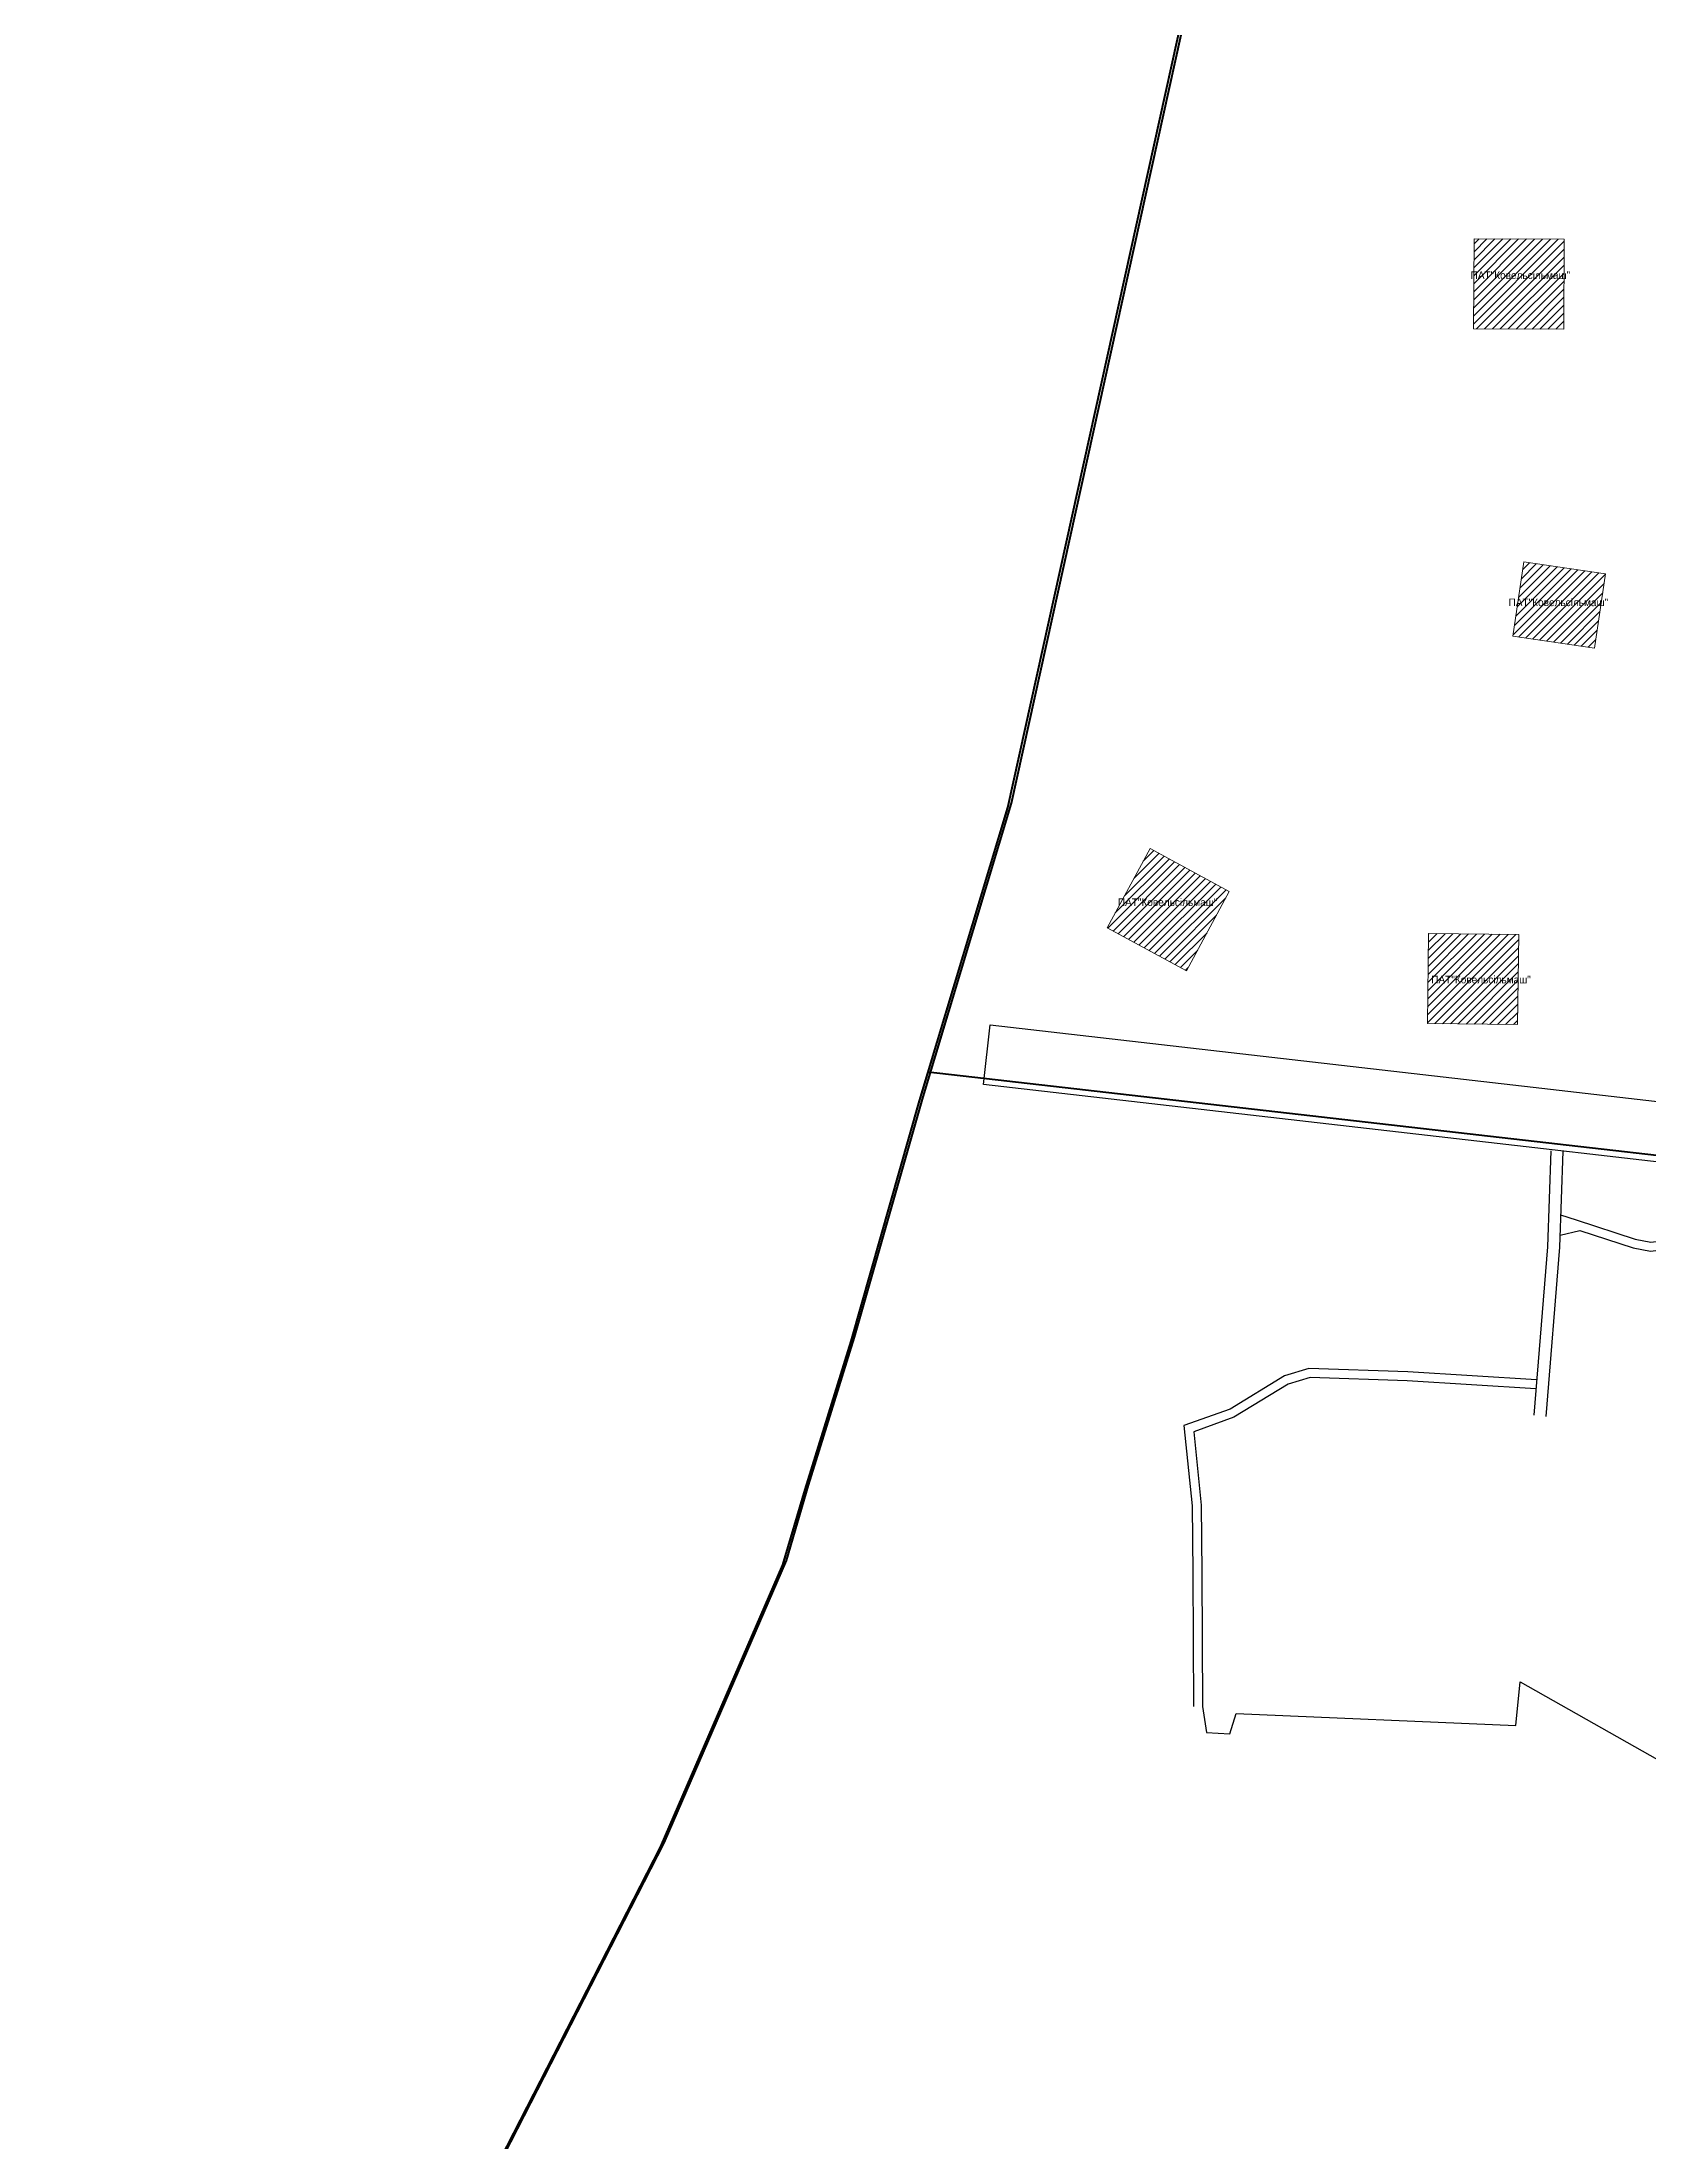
# Model space of a CAD drawing. Header units: millimetres. Extents: x 1378883 to 1389513, y 5662980 to 5673292.
# Drawn here: x 1379953 to 1381023, y 5665548 to 5666946 of the extents above; entities that cross this region are included whole.
import ezdxf
from ezdxf.enums import TextEntityAlignment as Align

# ---------------------------------------------------------------- set-up
doc = ezdxf.new("R2010")
doc.units = ezdxf.units.MM
for name, color, linetype in [('вулиці', 7, 'Continuous'), ('ВулНазва', 7, 'Continuous'), ('КартаСкан', 252, 'Continuous'), ('межа по генплану', 7, 'Continuous'), ('район', 6, 'Continuous')]:
    doc.layers.add(name, color=color, linetype=linetype)
picture_1 = doc.add_image_def('image1.tif', size_in_pixel=(29607, 29619))
pattern_1 = [(45, (2.4066, 2.8008), (-2.6516504294, 2.6516504294), [])]

msp = doc.modelspace()

# ---------------------------------------------------------------- hatches: boundary and pattern name
at = {"layer": 'вулиці', "lineweight": -2}
h = msp.add_hatch(dxfattribs=at)
h.set_pattern_fill('ANSI31', color=12, scale=30, style=0)
h.set_pattern_definition(pattern_1)
h.paths.add_polyline_path([(1380966.1, 5666754.8), (1380966.4, 5666814.8), (1380906.4, 5666815.1), (1380906.1, 5666755.1)])
h.paths.add_polyline_path([(1380894.7, 5666787.2), (1380979.7, 5666787.2), (1380979.7, 5666794.7), (1380894.7, 5666794.7)], flags=9)
h = msp.add_hatch(dxfattribs=at)
h.set_pattern_fill('ANSI31', color=12, scale=30, style=0)
h.set_pattern_definition(pattern_1)
h.paths.add_polyline_path([(1380939.5, 5666599.9), (1380932.2, 5666550.5), (1380986.6, 5666542.4), (1380993.9, 5666591.9)])
h.paths.add_polyline_path([(1380920, 5666569.3), (1381005, 5666569.3), (1381005, 5666576.8), (1380920, 5666576.8)], flags=9)
h = msp.add_hatch(dxfattribs=at)
h.set_pattern_fill('ANSI31', color=12, scale=30, style=0)
h.set_pattern_definition(pattern_1)
h.paths.add_polyline_path([(1380714.9, 5666327.6), (1380743.4, 5666380.3), (1380690.6, 5666408.9), (1380662.1, 5666356.1)])
h.paths.add_polyline_path([(1380659.8, 5666369.5), (1380744.8, 5666369.5), (1380744.8, 5666377), (1380659.8, 5666377)], flags=9)
h = msp.add_hatch(dxfattribs=at)
h.set_pattern_fill('ANSI31', color=12, scale=30, style=0)
h.set_pattern_definition(pattern_1)
h.paths.add_polyline_path([(1380875.3, 5666292.4), (1380935.3, 5666291.7), (1380936.1, 5666351.7), (1380876.1, 5666352.4)])
h.paths.add_polyline_path([(1380868.5, 5666318), (1380953.5, 5666318), (1380953.5, 5666325.5), (1380868.5, 5666325.5)], flags=9)

# ---------------------------------------------------------------- linework, layer by layer
at = {"layer": 'вулиці', "color": 7}
msp.add_lwpolyline([(1380945.7, 5666250), (1381142, 5666227.4), (1381263.4, 5666213.5), (1381343.1, 5666204.4), (1381428.5, 5666194.5), (1381499.8, 5666186.4), (1381493.5, 5666146.9), (1381423.9, 5666154.8), (1381338.5, 5666164.6), (1381258.8, 5666173.7), (1381137.5, 5666187.7), (1380941.1, 5666210.3), (1380579.7, 5666251.8), (1380584.2, 5666291.5), (1380945.7, 5666250)], close=True, dxfattribs=at)
for points in [[(1380957.4, 5666207.7), (1380955.3, 5666143.8), (1380946.1, 5666031.5)], [(1380965.4, 5666207.5), (1380963.3, 5666143.4), (1380954.1, 5666030.8)], [(1380964, 5666165), (1380974.4, 5666161.6), (1381013.7, 5666148.9), (1381024, 5666146.9), (1381043.2, 5666149.3), (1381062.3, 5666148.3), (1381086.2, 5666144), (1381097.8, 5666143.7), (1381117.8, 5666144), (1381163.5, 5666141.2), (1381197.1, 5666137.7), (1381206.5, 5666136), (1381213.9, 5666136), (1381230.8, 5666136.4), (1381261.9, 5666130.3), (1381275.6, 5666129.4), (1381286.1, 5666128.6), (1381324.4, 5666125.5), (1381368.6, 5666120.7), (1381468.1, 5666114.4), (1381478.1, 5666113.9)], [(1380963.6, 5666151.4), (1380976.7, 5666154.6), (1381012.2, 5666143.1), (1381023.8, 5666140.8), (1381043.4, 5666143.2), (1381061.6, 5666142.3), (1381085.5, 5666138.1), (1381097.7, 5666137.7), (1381117.7, 5666138), (1381163.1, 5666135.2), (1381196.3, 5666131.7), (1381206, 5666130), (1381214, 5666130), (1381230.3, 5666130.4), (1381261.1, 5666124.3), (1381275.2, 5666123.4), (1381285.6, 5666122.7), (1381323.9, 5666119.5), (1381368.1, 5666114.7), (1381467.8, 5666108.4), (1381477.8, 5666107.9)], [(1380725.5, 5665837.5), (1380728.1, 5665820.3), (1380743.8, 5665819.4), (1380747.9, 5665832.9), (1380934.2, 5665825), (1380937, 5665853.9), (1381072.5, 5665777.5), (1381070.7, 5665754.9), (1381100.2, 5665749.9), (1381162.2, 5665777.9), (1381148.7, 5665732.4), (1381171, 5665725.1), (1381202.5, 5665787.4), (1381319, 5665716), (1381347, 5665764.3), (1381360.4, 5665840.2), (1381477.8, 5666107.9)], [(1380948, 5666055.1), (1380862.2, 5666060.4), (1380796.4, 5666062.6), (1380780.2, 5666057.9), (1380743.9, 5666035.7), (1380713.2, 5666024.7), (1380718.7, 5665971.3), (1380719.1, 5665926.4), (1380719.5, 5665837.5)], [(1380947.6, 5666049.1), (1380861.9, 5666054.4), (1380797.2, 5666056.6), (1380782.6, 5666052.3), (1380746.5, 5666030.3), (1380719.7, 5666020.6), (1380724.7, 5665971.6), (1380725.1, 5665926.5), (1380725.5, 5665837.5)]]:
    msp.add_lwpolyline(points, dxfattribs=at)
at = {"layer": 'ВулНазва', "color": 7, "lineweight": 9}
for points in [[(1380906.1, 5666755.1), (1380906.4, 5666815.1), (1380966.4, 5666814.8), (1380966.1, 5666754.8), (1380906.1, 5666755.1)], [(1380939.5, 5666599.9), (1380993.9, 5666591.9), (1380986.6, 5666542.4), (1380932.2, 5666550.5), (1380939.5, 5666599.9)], [(1380662.1, 5666356.1), (1380690.6, 5666408.9), (1380743.4, 5666380.3), (1380714.9, 5666327.6), (1380662.1, 5666356.1)], [(1380876.1, 5666352.4), (1380936.1, 5666351.7), (1380935.3, 5666291.7), (1380875.3, 5666292.4), (1380876.1, 5666352.4)]]:
    msp.add_lwpolyline(points, close=True, dxfattribs=at)
at = {"layer": 'межа по генплану', "color": 5, "lineweight": 70}
msp.add_lwpolyline([(1380249.2, 5665518.8), (1380364.6, 5665743.9), (1380446.2, 5665932), (1380460.9, 5665982.2), (1380491.5, 5666080.8), (1380537.1, 5666240.9), (1380596, 5666436.3), (1380724.5, 5667018.6), (1380749.3, 5667148), (1380789.3, 5667402), (1380894.1, 5668003.6), (1380918.4, 5668193.1), (1380846.2, 5668252.3), (1380908.9, 5668415.1)], dxfattribs=at)
msp.add_lwpolyline([(1380249.2, 5665518.8), (1380364.6, 5665743.9), (1380446.2, 5665932), (1380460.9, 5665982.2), (1380491.5, 5666080.8), (1380537.1, 5666240.9), (1380596, 5666436.3), (1380724.5, 5667018.6), (1380749.3, 5667148), (1380789.3, 5667402), (1380894.1, 5668003.6), (1380918.4, 5668193.1), (1380846.2, 5668252.3), (1380908.9, 5668415.1)], dxfattribs=at)
at = {"layer": 'межа по генплану', "color": 3, "lineweight": 70}
msp.add_lwpolyline([(1380249.2, 5665518.8), (1380364.6, 5665743.9), (1380446.2, 5665932), (1380460.9, 5665982.2), (1380491.5, 5666080.8), (1380537.1, 5666240.9), (1380596, 5666436.3), (1380724.5, 5667018.6), (1380749.3, 5667148), (1380789.3, 5667402), (1380894.1, 5668003.6), (1380918.4, 5668193.1), (1380846.2, 5668252.3), (1380908.9, 5668415.1)], dxfattribs=at)
msp.add_lwpolyline([(1380249.2, 5665518.8), (1380364.6, 5665743.9), (1380446.2, 5665932), (1380460.9, 5665982.2), (1380491.5, 5666080.8), (1380537.1, 5666240.9), (1380596, 5666436.3), (1380724.5, 5667018.6), (1380749.3, 5667148), (1380789.3, 5667402), (1380894.1, 5668003.6), (1380918.4, 5668193.1), (1380846.2, 5668252.3), (1380908.9, 5668415.1)], dxfattribs=at)
msp.add_lwpolyline([(1380249.2, 5665518.8), (1380364.6, 5665743.9), (1380446.2, 5665932), (1380460.9, 5665982.2), (1380491.5, 5666080.8), (1380537.1, 5666240.9), (1380596, 5666436.3), (1380724.5, 5667018.6), (1380749.3, 5667148), (1380789.3, 5667402), (1380894.1, 5668003.6), (1380918.4, 5668193.1), (1380846.2, 5668252.3), (1380908.9, 5668415.1)], dxfattribs=at)
at = {"layer": 'межа по генплану', "color": 2, "lineweight": 70}
msp.add_lwpolyline([(1380249.2, 5665518.8), (1380364.6, 5665743.9), (1380446.2, 5665932), (1380460.9, 5665982.2), (1380491.5, 5666080.8), (1380537.1, 5666240.9), (1380596, 5666436.3), (1380724.5, 5667018.6), (1380749.3, 5667148), (1380789.3, 5667402), (1380894.1, 5668003.6), (1380918.4, 5668193.1), (1380846.2, 5668252.3), (1380908.9, 5668415.1)], dxfattribs=at)
at = {"layer": 'межа по генплану', "color": 1, "lineweight": 70}
msp.add_lwpolyline([(1380251.6, 5665521.6), (1380367, 5665746.7), (1380448.6, 5665934.8), (1380463.3, 5665985), (1380493.9, 5666083.6), (1380539.5, 5666243.7), (1380598.4, 5666439.1), (1380726.9, 5667021.4), (1380751.7, 5667150.8), (1380791.7, 5667404.8), (1380896.5, 5668006.4), (1380920.8, 5668195.9), (1380848.6, 5668255.1), (1380911.3, 5668417.9)], dxfattribs=at)
at = {"layer": 'район', "color": 6, "lineweight": 100}
msp.add_lwpolyline([(1381484.6, 5666149.1), (1381485.4, 5666152), (1381477.9, 5666153), (1380542.9, 5666260)], dxfattribs=at)

# ---------------------------------------------------------------- texts
at = {"layer": 'ВулНазва', "color": 7, "lineweight": 9}
for p in [(1380937.2, 5666790.9), (1380962.5, 5666573), (1380702.3, 5666373.3), (1380911, 5666321.8)]:
    msp.add_text('ПАТ"Ковельсільмаш"', height=5, dxfattribs=at).set_placement(p, align=Align.MIDDLE)

# ---------------------------------------------------------------- pictures from other files: only their frames are drawn
at = {"layer": 'КартаСкан'}
image = msp.add_image(picture_1, insert=(1378952, 5663192.3), size_in_units=(10026.9, 10031), rotation=0.39543, dxfattribs=at)
image.dxf.flags = 15

doc.saveas('drawing.dxf')
